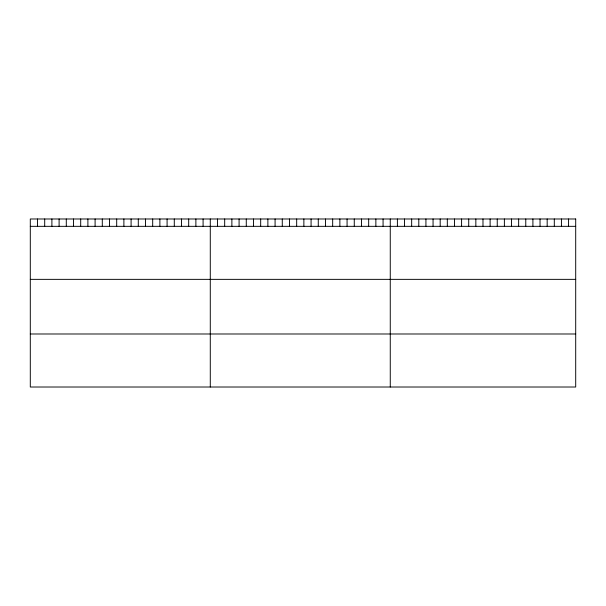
<?xml version="1.0" encoding="UTF-8"?>
<svg xmlns="http://www.w3.org/2000/svg" width="606" height="606" viewBox="0 0 606 606"><rect width="100%" height="100%" fill="white"/><g stroke="black" fill="none" stroke-linecap="round" stroke-linejoin="round"><path stroke-width="0.91" d="M30.3 226.333L575.7 226.333M30.3 279.358L575.7 279.358M30.3 333.989L575.7 333.989M568.564 218.986L568.564 226.333M561.436 218.986L561.436 226.333M554.301 218.986L554.301 226.333M547.173 218.986L547.173 226.333M540.037 218.986L540.037 226.333M532.909 218.986L532.909 226.333M525.773 218.986L525.773 226.333M518.645 218.986L518.645 226.333M511.509 218.986L511.509 226.333M504.381 218.986L504.381 226.333M497.246 218.986L497.246 226.333M490.118 218.986L490.118 226.333M482.982 218.986L482.982 226.333M475.846 218.986L475.846 226.333M468.718 218.986L468.718 226.333M461.583 218.986L461.583 226.333M454.455 218.986L454.455 226.333M447.319 218.986L447.319 226.333M440.191 218.986L440.191 226.333M433.055 218.986L433.055 226.333M425.927 218.986L425.927 226.333M418.791 218.986L418.791 226.333M411.663 218.986L411.663 226.333M404.528 218.986L404.528 226.333M397.4 218.986L397.4 226.333M390.264 218.986L390.264 387.014M383.068 218.986L383.068 226.333M375.864 218.986L375.864 226.333M368.668 218.986L368.668 226.333M361.464 218.986L361.464 226.333M354.268 218.986L354.268 226.333M347.071 218.986L347.071 226.333M339.868 218.986L339.868 226.333M332.671 218.986L332.671 226.333M325.467 218.986L325.467 226.333M318.271 218.986L318.271 226.333M311.075 218.986L311.075 226.333M303.871 218.986L303.871 226.333M296.675 218.986L296.675 226.333M289.471 218.986L289.471 226.333M282.275 218.986L282.275 226.333M275.079 218.986L275.079 226.333M267.875 218.986L267.875 226.333M260.678 218.986L260.678 226.333M253.475 218.986L253.475 226.333M246.278 218.986L246.278 226.333M239.082 218.986L239.082 226.333M231.878 218.986L231.878 226.333M224.682 218.986L224.682 226.333M217.478 218.986L217.478 226.333M210.282 218.986L210.282 387.014M203.086 218.986L203.086 226.333M195.882 218.986L195.882 226.333M188.686 218.986L188.686 226.333M181.482 218.986L181.482 226.333M174.286 218.986L174.286 226.333M167.089 218.986L167.089 226.333M159.886 218.986L159.886 226.333M152.689 218.986L152.689 226.333M145.485 218.986L145.485 226.333M138.289 218.986L138.289 226.333M131.093 218.986L131.093 226.333M123.889 218.986L123.889 226.333M116.693 218.986L116.693 226.333M109.489 218.986L109.489 226.333M102.293 218.986L102.293 226.333M95.097 218.986L95.097 226.333M87.893 218.986L87.893 226.333M80.696 218.986L80.696 226.333M73.493 218.986L73.493 226.333M66.296 218.986L66.296 226.333M59.1 218.986L59.1 226.333M51.896 218.986L51.896 226.333M44.7 218.986L44.7 226.333M37.496 218.986L37.496 226.333M575.7 218.986L30.3 218.986L30.3 387.014L575.7 387.014L575.7 218.986"/></g></svg>
